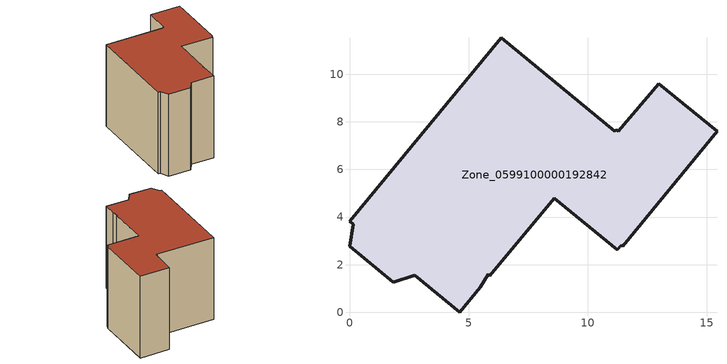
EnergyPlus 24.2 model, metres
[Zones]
Zone_0599100000192842
 floor ground (C_G): 5.83,1.59 5.5,1.04 4.63,0 2.74,1.56 1.84,1.25 0,2.77 0.15,3.7 0.01,3.82 6.37,11.53 11.15,7.6 11.2,7.66 11.28,7.6 12.99,9.59 15.44,7.6 11.47,2.78 11.41,2.82 11.26,2.62 8.6,4.79 5.9,1.53 z0
 wall outside (C_F): 0.15,3.7 0,2.77 1.84,1.25 2.74,1.56 4.63,0 5.5,1.04 5.83,1.59 5.9,1.53 8.6,4.79 11.26,2.62 11.41,2.82 11.47,2.78 15.44,7.6 12.99,9.59 11.28,7.6 11.2,7.66 11.15,7.6 6.37,11.53 0.01,3.82 0.15,3.7 z0:9.01
 roof outside (C_R): 5.5,1.04 5.83,1.59 5.9,1.53 8.6,4.79 11.26,2.62 11.41,2.82 11.47,2.78 15.44,7.6 12.99,9.59 11.28,7.6 11.2,7.66 11.15,7.6 6.37,11.53 0.01,3.82 0.15,3.7 0,2.77 1.84,1.25 2.74,1.56 4.63,0 z9.01
[BUILDING]
Pand.0599100000192842: North Axis=0; Terrain=City; Loads Convergence Tolerance Value=0.04; Temperature Convergence Tolerance Value=0.4; Solar Distribution=FullExterior; Maximum Number of Warmup Days=25; Minimum Number of Warmup Days=1
[Site:Location]
Rotterdam.The.Hague.AP_ZH_NLD Design_Conditions: Latitude=51.96; Longitude=4.45; Time Zone=1; Elevation=-4.5
[SITE:GROUNDTEMPERATURE:BUILDINGSURFACE]
18, 18, 18, 18, 18, 18, 18, 18, 18, 18, 18, 18
[MATERIAL] Thermal Absorptance=0.9; Solar Absorptance=0.7; Visible Absorptance=0.7
Name | Roughness | Thickness | Conductivity | Density | Specific Heat
G.TC.1946-1964 | MediumSmooth | 0.15 | 1 | 540 | 1210
F.TC.1946-1964 | Rough | 0.3 | 0.857143 | 1920 | 840
R.TC.1946-1964 | MediumRough | 0.2 | 0.235294 | 1500 | 1000
[CONSTRUCTION]
C_G: G.TC.1946-1964
C_F: F.TC.1946-1964
C_R: R.TC.1946-1964
[ZONE]
Zone_0599100000192842: Type=1; Multiplier=1; Ceiling Height=Autocalculate; Volume=Autocalculate; Floor Area=autocalculate; Part of Total Floor Area=Yes
[ZONEINFILTRATION:DESIGNFLOWRATE]
Infil_Zone_0599100000192842: Zone or ZoneList or Space or SpaceList=Zone_0599100000192842; Schedule=AlwaysOn; Design Flow Rate Calculation Method=Flow/Area; Flow Rate per Floor Area=0.003; Constant Term Coefficient=1; Temperature Term Coefficient=0; Velocity Term Coefficient=0; Velocity Squared Term Coefficient=0
[HVACTEMPLATE:ZONE:IDEALLOADSAIRSYSTEM]
Zone_0599100000192842: Maximum Heating Supply Air Temperature=50; Minimum Cooling Supply Air Temperature=13; Maximum Heating Supply Air Humidity Ratio=0.0156; Minimum Cooling Supply Air Humidity Ratio=0.0077; Heating Limit=NoLimit; Cooling Limit=NoLimit; Dehumidification Control Type=ConstantSensibleHeatRatio; Cooling Sensible Heat Ratio=0.7; Dehumidification Setpoint=60; Humidification Control Type=None; Humidification Setpoint=30; Outdoor Air Method=None; Outdoor Air Flow Rate per Person=0.00944; Outdoor Air Flow Rate per Zone Floor Area=0; Outdoor Air Flow Rate per Zone=0; Demand Controlled Ventilation Type=None; Outdoor Air Economizer Type=NoEconomizer; Heat Recovery Type=None; Sensible Heat Recovery Effectiveness=0.7; Latent Heat Recovery Effectiveness=0.65
[ZONECONTROL:THERMOSTAT]
ThermostatControl_Zone_0599100000192842: Zone or ZoneList=Zone_0599100000192842; Control Type Schedule=DualSetpointControlType; Control 1=Thermostat_Zone_0599100000192842; Temperature Difference Between Cutout And Setpoint=0
[THERMOSTATSETPOINT:DUALSETPOINT]
Thermostat_Zone_0599100000192842: Heating Setpoint Temperature Schedule=HeatingSetpoint_Zone_0599100000192842; Cooling Setpoint Temperature Schedule=CoolingSetpoint_Zone_0599100000192842
[SCHEDULE:COMPACT]
HeatingSetpoint_Zone_0599100000192842: Through: 12/31, For: AllDays, Until: 24:00, 21
CoolingSetpoint_Zone_0599100000192842: Through: 12/31, For: AllDays, Until: 24:00, 24
DualSetpointControlType: Through: 12/31, For: AllDays, Until: 24:00, 4
AlwaysOn: Through: 12/31, For: AllDays, Until: 24:00, 1
